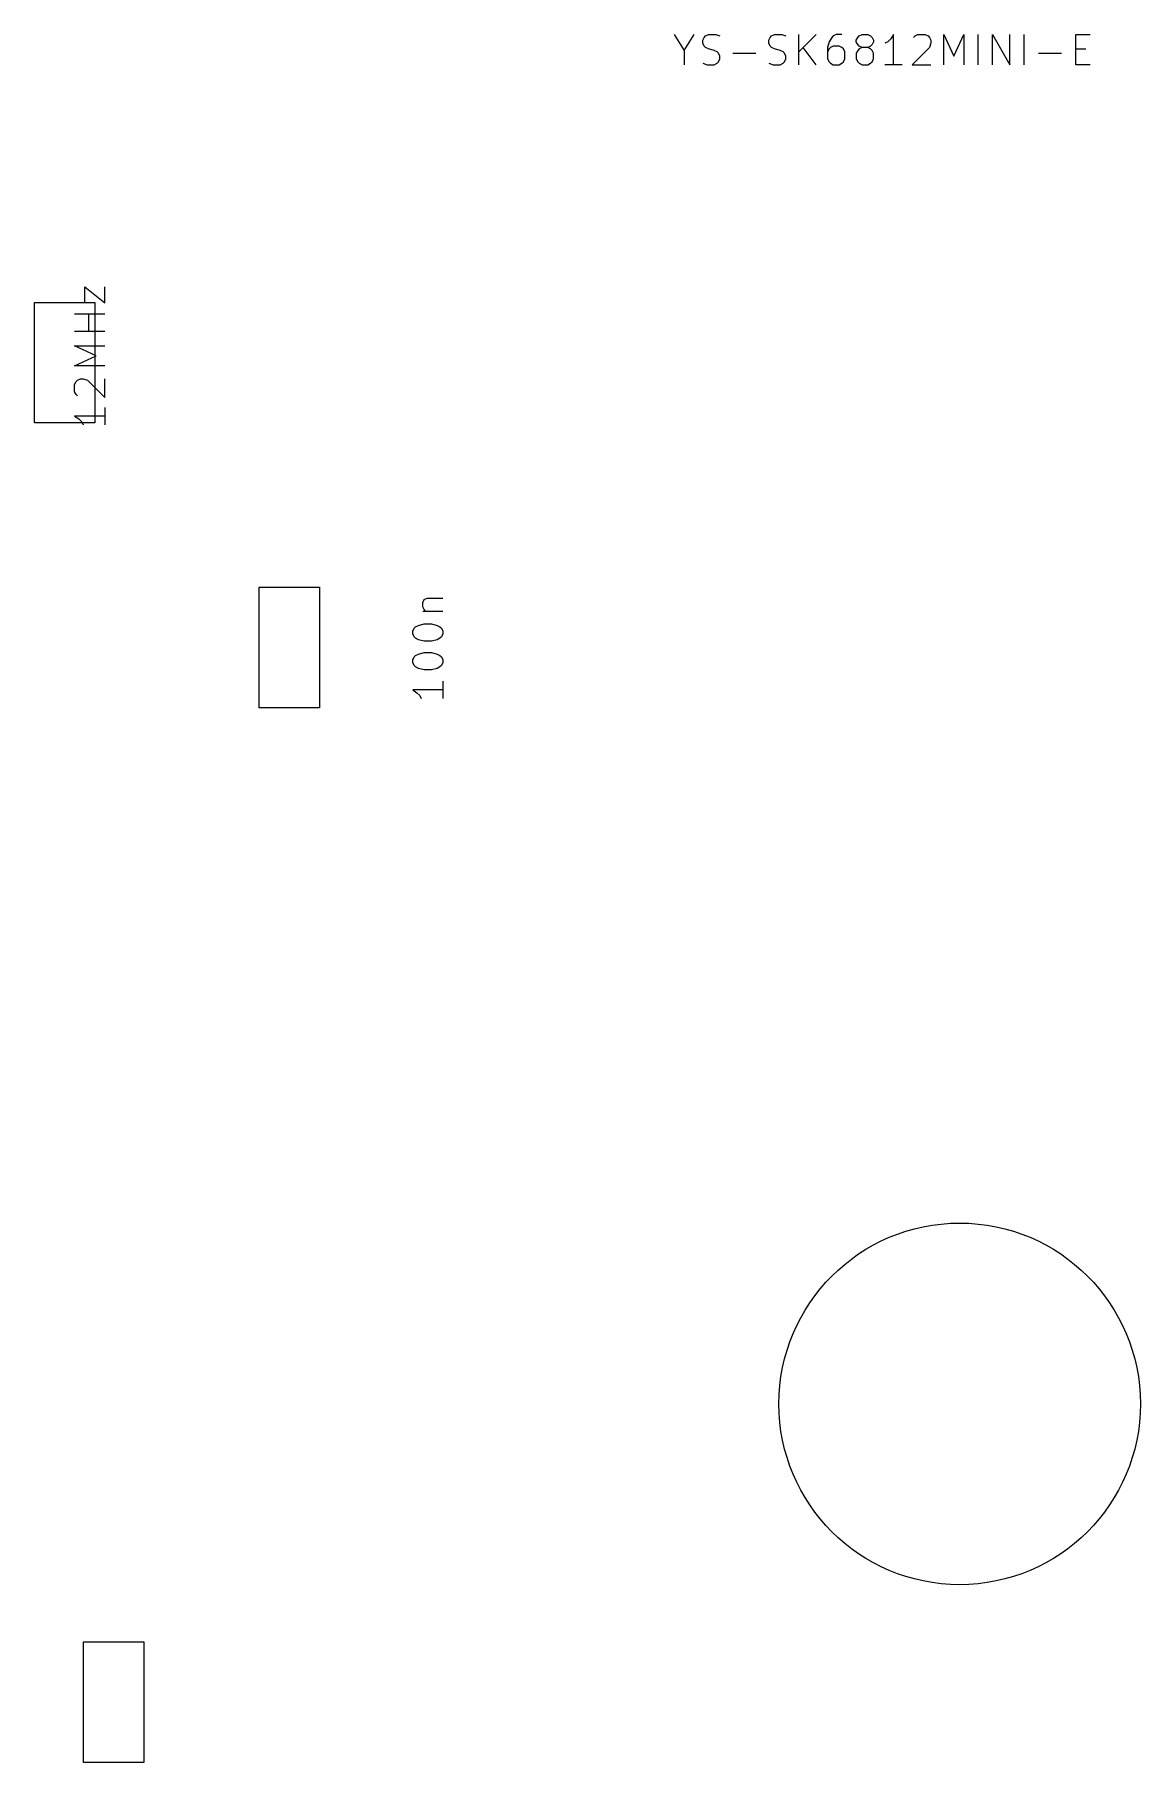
# Model space of a CAD drawing. Header units: millimetres. Extents: x -18 to 310, y -2 to 100.
# Drawn here: x 154.8 to 163.98, y 20.9 to 35.24 of the extents above; entities that cross this region are included whole.
import ezdxf

# ---------------------------------------------------------------- set-up
doc = ezdxf.new("R2010")
doc.units = ezdxf.units.MM
doc.layers.add('Edge.Cuts', color=254, linetype='CONTINUOUS', true_color=0xd0d2cd)
doc.layers.add('F.Fab', color=9, linetype='CONTINUOUS', true_color=0xafafaf)

msp = doc.modelspace()

# ---------------------------------------------------------------- linework, layer by layer
at = {"layer": 'Edge.Cuts'}
msp.add_circle((162.477, 23.875), 1.499999, dxfattribs=at)
at = {"layer": 'F.Fab', "linetype": 'CONTINUOUS'}
for p, q in [((160.107155, 35.236426), (160.190488, 35.105473)), ((160.190488, 35.105473), (160.273822, 35.236426)), ((160.345251, 35.188807), (160.357155, 35.212616)), ((160.345251, 35.164997), (160.345251, 35.188807)), ((160.357155, 35.141188), (160.345251, 35.164997)), ((160.357155, 35.212616), (160.36906, 35.224521)), ((160.36906, 35.129283), (160.357155, 35.141188)), ((160.36906, 35.224521), (160.39287, 35.236426)), ((160.39287, 35.117378), (160.36906, 35.129283)), ((160.39287, 35.236426), (160.452393, 35.236426)), ((160.452393, 35.236426), (160.488108, 35.224521)), ((160.89287, 35.188807), (160.904774, 35.212616)), ((160.89287, 35.164997), (160.89287, 35.188807)), ((160.904774, 35.141188), (160.89287, 35.164997)), ((160.904774, 35.212616), (160.916679, 35.224521)), ((160.916679, 35.129283), (160.904774, 35.141188)), ((160.916679, 35.224521), (160.940489, 35.236426)), ((160.940489, 35.117378), (160.916679, 35.129283)), ((160.940489, 35.236426), (161.000012, 35.236426)), ((161.000012, 35.236426), (161.035727, 35.224521)), ((161.142869, 34.986426), (161.142869, 35.236426)), ((161.285726, 35.236426), (161.142869, 35.093569)), ((161.285726, 34.986426), (161.178584, 35.129283)), ((161.392869, 35.176902), (161.380965, 35.129283)), ((161.380965, 35.129283), (161.380965, 35.034045)), ((161.416679, 35.212616), (161.392869, 35.176902)), ((161.404774, 35.129283), (161.392869, 35.117378)), ((161.428584, 35.141188), (161.404774, 35.129283)), ((161.428584, 35.224521), (161.416679, 35.212616)), ((161.452393, 35.236426), (161.428584, 35.224521)), ((161.476203, 35.141188), (161.428584, 35.141188)), ((161.500012, 35.236426), (161.452393, 35.236426)), ((161.500012, 35.129283), (161.476203, 35.141188)), ((161.511917, 35.117378), (161.500012, 35.129283)), ((161.61906, 35.188807), (161.630964, 35.212616)), ((161.61906, 35.176902), (161.61906, 35.188807)), ((161.630964, 35.153092), (161.61906, 35.176902)), ((161.630964, 35.212616), (161.642869, 35.224521)), ((161.642869, 35.141188), (161.630964, 35.153092)), ((161.642869, 35.224521), (161.666679, 35.236426)), ((161.666679, 35.129283), (161.642869, 35.141188)), ((161.666679, 35.129283), (161.642869, 35.117378)), ((161.666679, 35.236426), (161.714298, 35.236426)), ((161.714298, 35.129283), (161.666679, 35.129283)), ((161.714298, 35.236426), (161.738107, 35.224521)), ((161.738107, 35.141188), (161.714298, 35.129283)), ((161.738107, 35.117378), (161.714298, 35.129283)), ((161.738107, 35.224521), (161.750012, 35.212616)), ((161.750012, 35.153092), (161.738107, 35.141188)), ((161.750012, 35.212616), (161.761917, 35.188807)), ((161.761917, 35.176902), (161.750012, 35.153092)), ((161.761917, 35.188807), (161.761917, 35.176902)), ((161.880964, 35.176902), (161.857155, 35.164997)), ((161.904774, 35.200711), (161.880964, 35.176902)), ((161.928583, 35.236426), (161.904774, 35.200711)), ((161.928583, 34.986426), (161.928583, 35.236426)), ((162.226202, 35.129283), (162.083345, 34.986426)), ((162.09525, 35.212616), (162.107154, 35.224521)), ((162.107154, 35.224521), (162.130964, 35.236426)), ((162.130964, 35.236426), (162.190488, 35.236426)), ((162.190488, 35.236426), (162.214297, 35.224521)), ((162.214297, 35.224521), (162.226202, 35.212616)), ((162.226202, 35.212616), (162.238107, 35.188807)), ((162.238107, 35.164997), (162.226202, 35.129283)), ((162.238107, 35.188807), (162.238107, 35.164997)), ((162.345249, 34.986426), (162.345249, 35.236426)), ((162.345249, 35.236426), (162.428583, 35.057854)), ((162.428583, 35.057854), (162.511916, 35.236426)), ((162.511916, 35.236426), (162.511916, 34.986426)), ((162.630963, 34.986426), (162.630963, 35.236426)), ((162.750011, 34.986426), (162.750011, 35.236426)), ((162.750011, 35.236426), (162.892868, 34.986426)), ((162.892868, 34.986426), (162.892868, 35.236426)), ((163.011916, 34.986426), (163.011916, 35.236426)), ((163.440488, 34.986426), (163.440488, 35.236426)), ((163.440488, 35.236426), (163.559536, 35.236426)), ((160.190488, 35.105473), (160.190488, 34.986426)), ((160.345251, 34.99833), (160.380965, 34.986426)), ((160.380965, 34.986426), (160.440489, 34.986426)), ((160.440489, 35.105473), (160.39287, 35.117378)), ((160.464298, 35.093569), (160.440489, 35.105473)), ((160.440489, 34.986426), (160.464298, 34.99833)), ((160.476203, 35.081664), (160.464298, 35.093569)), ((160.464298, 34.99833), (160.476203, 35.010235)), ((160.488108, 35.057854), (160.476203, 35.081664)), ((160.476203, 35.010235), (160.488108, 35.034045)), ((160.488108, 35.034045), (160.488108, 35.057854)), ((160.59525, 35.081664), (160.785727, 35.081664)), ((160.89287, 34.99833), (160.928584, 34.986426)), ((160.928584, 34.986426), (160.988108, 34.986426)), ((160.988108, 35.105473), (160.940489, 35.117378)), ((161.011917, 35.093569), (160.988108, 35.105473)), ((160.988108, 34.986426), (161.011917, 34.99833)), ((161.023822, 35.081664), (161.011917, 35.093569)), ((161.011917, 34.99833), (161.023822, 35.010235)), ((161.035727, 35.057854), (161.023822, 35.081664)), ((161.023822, 35.010235), (161.035727, 35.034045)), ((161.035727, 35.034045), (161.035727, 35.057854)), ((161.392869, 35.117378), (161.380965, 35.093569)), ((161.380965, 35.034045), (161.392869, 35.010235)), ((161.392869, 35.010235), (161.404774, 34.99833)), ((161.404774, 34.99833), (161.428584, 34.986426)), ((161.428584, 34.986426), (161.476203, 34.986426)), ((161.476203, 34.986426), (161.500012, 34.99833)), ((161.500012, 34.99833), (161.511917, 35.010235)), ((161.523822, 35.093569), (161.511917, 35.117378)), ((161.511917, 35.010235), (161.523822, 35.034045)), ((161.523822, 35.034045), (161.523822, 35.093569)), ((161.630964, 35.105473), (161.61906, 35.081664)), ((161.61906, 35.081664), (161.61906, 35.034045)), ((161.61906, 35.034045), (161.630964, 35.010235)), ((161.642869, 35.117378), (161.630964, 35.105473)), ((161.630964, 35.010235), (161.642869, 34.99833)), ((161.642869, 34.99833), (161.666679, 34.986426)), ((161.666679, 34.986426), (161.714298, 34.986426)), ((161.714298, 34.986426), (161.738107, 34.99833)), ((161.750012, 35.105473), (161.738107, 35.117378)), ((161.738107, 34.99833), (161.750012, 35.010235)), ((161.761917, 35.081664), (161.750012, 35.105473)), ((161.750012, 35.010235), (161.761917, 35.034045)), ((161.761917, 35.034045), (161.761917, 35.081664)), ((162.000012, 34.986426), (161.857155, 34.986426)), ((162.083345, 34.986426), (162.238107, 34.986426)), ((163.130964, 35.081664), (163.321441, 35.081664)), ((163.440488, 35.117378), (163.523822, 35.117378)), ((163.559536, 34.986426), (163.440488, 34.986426)), ((155.216658, 33.011429), (155.216658, 33.142381)), ((155.216658, 33.142381), (155.383324, 33.011429)), ((155.383324, 33.011429), (155.383324, 33.142381)), ((154.800686, 33.013928), (155.300686, 33.013928)), ((154.800686, 32.013928), (154.800686, 33.013928)), ((155.300686, 33.013928), (155.300686, 32.013928)), ((155.383324, 32.91619), (155.133324, 32.91619)), ((155.252372, 32.773333), (155.252372, 32.91619)), ((155.383324, 32.773333), (155.133324, 32.773333)), ((155.311896, 32.570953), (155.133324, 32.654286)), ((155.133324, 32.654286), (155.383324, 32.654286)), ((155.133324, 32.487619), (155.311896, 32.570953)), ((155.383324, 32.487619), (155.133324, 32.487619)), ((155.133324, 32.332858), (155.145229, 32.356667)), ((155.133324, 32.273334), (155.133324, 32.332858)), ((155.145229, 32.249524), (155.133324, 32.273334)), ((155.145229, 32.356667), (155.157134, 32.368572)), ((155.157134, 32.368572), (155.180943, 32.380477)), ((155.180943, 32.380477), (155.204753, 32.380477)), ((155.204753, 32.380477), (155.240467, 32.368572)), ((155.240467, 32.368572), (155.383324, 32.225715)), ((155.383324, 32.225715), (155.383324, 32.380477)), ((155.157134, 32.23762), (155.145229, 32.249524)), ((155.383324, 32.142382), (155.383324, 31.999525)), ((155.300686, 32.013928), (154.800686, 32.013928)), ((155.383324, 32.070953), (155.133324, 32.070953)), ((155.133324, 32.070953), (155.169039, 32.047144)), ((155.169039, 32.047144), (155.192848, 32.023334)), ((155.192848, 32.023334), (155.204753, 31.999525)), ((156.66475, 30.65), (157.16475, 30.65)), ((156.66475, 29.65), (156.66475, 30.65)), ((157.16475, 30.65), (157.16475, 29.65)), ((158.021658, 30.525001), (158.033562, 30.54881)), ((158.033562, 30.54881), (158.057372, 30.560715)), ((158.057372, 30.560715), (158.188324, 30.560715)), ((158.021658, 30.489287), (158.021658, 30.525001)), ((158.033562, 30.465477), (158.021658, 30.489287)), ((158.021658, 30.453572), (158.188324, 30.453572)), ((158.045467, 30.453572), (158.033562, 30.465477)), ((157.938324, 30.286906), (157.950229, 30.310715)), ((157.938324, 30.263096), (157.938324, 30.286906)), ((157.950229, 30.239287), (157.938324, 30.263096)), ((157.950229, 30.310715), (157.962134, 30.32262)), ((157.962134, 30.32262), (157.985943, 30.334525)), ((157.985943, 30.334525), (158.033562, 30.34643)), ((158.033562, 30.34643), (158.093086, 30.34643)), ((158.093086, 30.34643), (158.140705, 30.334525)), ((158.140705, 30.334525), (158.164515, 30.32262)), ((158.164515, 30.32262), (158.17642, 30.310715)), ((158.17642, 30.310715), (158.188324, 30.286906)), ((158.188324, 30.263096), (158.17642, 30.239287)), ((158.188324, 30.286906), (158.188324, 30.263096)), ((157.962134, 30.227382), (157.950229, 30.239287)), ((157.985943, 30.215477), (157.962134, 30.227382)), ((158.033562, 30.203573), (157.985943, 30.215477)), ((157.985943, 30.09643), (158.033562, 30.108335)), ((158.093086, 30.203573), (158.033562, 30.203573)), ((158.033562, 30.108335), (158.093086, 30.108335)), ((158.140705, 30.215477), (158.093086, 30.203573)), ((158.093086, 30.108335), (158.140705, 30.09643)), ((158.164515, 30.227382), (158.140705, 30.215477)), ((158.17642, 30.239287), (158.164515, 30.227382)), ((157.938324, 30.048811), (157.950229, 30.07262)), ((157.938324, 30.025001), (157.938324, 30.048811)), ((157.950229, 30.001192), (157.938324, 30.025001)), ((157.950229, 30.07262), (157.962134, 30.084525)), ((157.962134, 29.989287), (157.950229, 30.001192)), ((157.962134, 30.084525), (157.985943, 30.09643)), ((157.985943, 29.977382), (157.962134, 29.989287)), ((158.033562, 29.965478), (157.985943, 29.977382)), ((158.093086, 29.965478), (158.033562, 29.965478)), ((158.140705, 29.977382), (158.093086, 29.965478)), ((158.140705, 30.09643), (158.164515, 30.084525)), ((158.164515, 29.989287), (158.140705, 29.977382)), ((158.164515, 30.084525), (158.17642, 30.07262)), ((158.17642, 30.001192), (158.164515, 29.989287)), ((158.17642, 30.07262), (158.188324, 30.048811)), ((158.188324, 30.025001), (158.17642, 30.001192)), ((158.188324, 30.048811), (158.188324, 30.025001)), ((158.188324, 29.87024), (158.188324, 29.727383)), ((158.188324, 29.798811), (157.938324, 29.798811)), ((157.938324, 29.798811), (157.974039, 29.775002)), ((157.974039, 29.775002), (157.997848, 29.751192)), ((157.997848, 29.751192), (158.009753, 29.727383)), ((157.16475, 29.65), (156.66475, 29.65)), ((155.20725, 21.9), (155.70725, 21.9)), ((155.20725, 20.9), (155.20725, 21.9)), ((155.70725, 21.9), (155.70725, 20.9)), ((155.70725, 20.9), (155.20725, 20.9))]:
    msp.add_line(p, q, dxfattribs=at)
at = {"layer": 'F.Fab'}
msp.add_circle((162.477, 23.875), 1.499999, dxfattribs=at)

doc.saveas('drawing.dxf')
